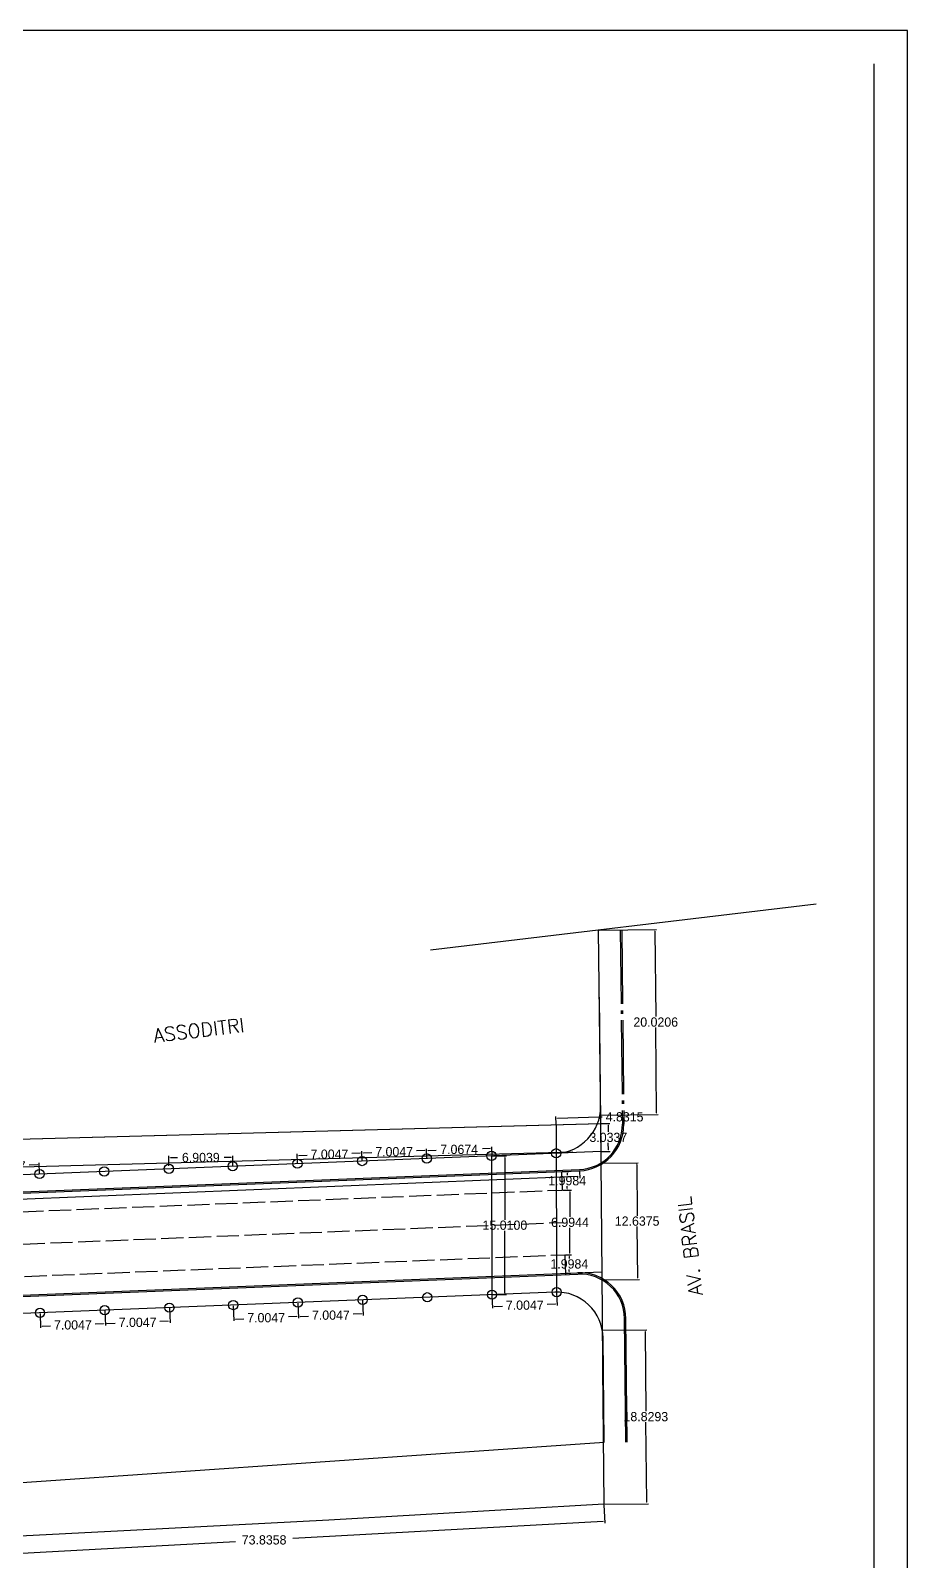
# Model space of a CAD drawing. Header units: inches. Extents: x 1211 to 1586, y 4594 to 4984.
# Drawn here: x 1359.63 to 1385.93, y 4740.39 to 4786.26 of the extents above; entities that cross this region are included whole.
import ezdxf

# ---------------------------------------------------------------- set-up
doc = ezdxf.new("R2010")
doc.units = ezdxf.units.IN
doc.header["$MEASUREMENT"] = 0
for name, pattern in [('ACAD_ISO02W100', [15, 12, -3]), ('CERCA', [9.4, 8, -0.7, 0, -0.7]), ('CONTINUO', [0])]:
    doc.linetypes.add(name, pattern=pattern)
for name, color, linetype in [('Layer2', 2, 'Continuous'), ('PLANIMETRIA', 7, 'CONTINUO'), ('S2MARGF', 4, 'Continuous'), ('S2MARGG', 13, 'Continuous')]:
    doc.layers.add(name, color=color, linetype=linetype)
doc.styles.add('SIMPLEX', font='simplex', dxfattribs={"height": 0.2})
doc.dimstyles.get("Standard").update_dxf_attribs({"dimtxt": 0.35, "dimasz": 0.18, "dimexe": 0.18, "dimexo": 0.0625, "dimgap": 0.09, "dimtad": 0, "dimtih": 1, "dimtoh": 1, "dimzin": 0, "dimdsep": 46, "dimtxsty": 'Standard', "dimcen": 0.09, "dimse1": 1, "dimse2": 1, "dimadec": 0, "dimazin": 0, "dimtfac": 1, "dimtofl": 0, "dimtmove": 0, "dimatfit": 3, "dimfxl": 1, "dimtolj": 1, "dimtzin": 0, "dimarcsym": 0})

# ---------------------------------------------------------------- blocks, each defined once
blk = doc.blocks.new('*D11')
at = {"color": 0, "lineweight": -2, "transparency": 16777216}
for p, q in [((1156.39, 4628.36), (1157.31, 4628.37)), ((1157.13, 4628.19), (1157.14, 4627.44)), ((1156.42, 4625.33), (1157.34, 4625.34)), ((1157.16, 4625.52), (1157.15, 4626.26))]:
    blk.add_line(p, q, dxfattribs=at)
at = {"color": 0, "transparency": 16777216}
for points in [[(1157.16, 4628.19), (1157.1, 4628.19), (1157.13, 4628.37)], [(1157.19, 4625.52), (1157.13, 4625.52), (1157.16, 4625.34)]]:
    blk.add_solid(points, dxfattribs=at)
at = {"layer": 'Defpoints', "color": 0, "transparency": 16777216}
for p in [(1156.33, 4628.36), (1156.36, 4625.33), (1157.16, 4625.34)]:
    blk.add_point(p, dxfattribs=at)
at = {"color": 0, "transparency": 16777216, "insert": (1157.15, 4626.85), "char_height": 1, "attachment_point": 5}
blk.add_mtext('\\A1;3.0337', dxfattribs=at)
blk = doc.blocks.new('*D12')
at = {"color": 0, "lineweight": -2, "transparency": 16777216}
for p, q in [((1151.5, 4628.29), (1151.47, 4629.12)), ((1151.66, 4628.94), (1156.13, 4629.06)), ((1156.33, 4628.42), (1156.3, 4629.25)), ((1156.31, 4629.07), (1156.49, 4629.07))]:
    blk.add_line(p, q, dxfattribs=at)
at = {"color": 0, "transparency": 16777216}
for points in [[(1151.66, 4628.97), (1151.66, 4628.91), (1151.48, 4628.94)], [(1156.13, 4629.09), (1156.13, 4629.03), (1156.31, 4629.07)]]:
    blk.add_solid(points, dxfattribs=at)
at = {"layer": 'Defpoints', "color": 0, "transparency": 16777216}
for p in [(1156.31, 4629.07), (1156.33, 4628.36), (1151.5, 4628.23)]:
    blk.add_point(p, dxfattribs=at)
at = {"color": 0, "transparency": 16777216, "insert": (1158.91, 4629.07), "char_height": 1, "attachment_point": 5}
blk.add_mtext('\\A1;4.8315', dxfattribs=at)
blk = doc.blocks.new('*D24')
at = {"color": 0, "lineweight": -2, "transparency": 16777216}
for p, q in [((1153.87, 4622.62), (1092.51, 4620.11)), ((1154.03, 4623.17), (1154.06, 4622.45)), ((1024.47, 4617.32), (1085.83, 4619.83)), ((1024.27, 4617.85), (1024.3, 4617.13))]:
    blk.add_line(p, q, dxfattribs=at)
at = {"color": 0, "transparency": 16777216}
for points in [[(1153.87, 4622.65), (1153.87, 4622.59), (1154.05, 4622.63)], [(1024.47, 4617.35), (1024.47, 4617.29), (1024.29, 4617.31)]]:
    blk.add_solid(points, dxfattribs=at)
at = {"layer": 'Defpoints', "color": 0, "transparency": 16777216}
for p in [(1154.03, 4623.23), (1154.05, 4622.63), (1024.27, 4617.92)]:
    blk.add_point(p, dxfattribs=at)
at = {"color": 0, "transparency": 16777216, "insert": (1089.17, 4619.97), "char_height": 1, "attachment_point": 5}
blk.add_mtext('\\A1;129.8709', dxfattribs=at)
blk = doc.blocks.new('*D52')
at = {"color": 0, "lineweight": -2, "transparency": 16777216}
for p, q in [((1152.51, 4614.16), (1153.11, 4614.16)), ((1152.93, 4613.98), (1152.93, 4613.75)), ((1152.59, 4612.16), (1153.11, 4612.16)), ((1152.93, 4612.34), (1152.93, 4612.57))]:
    blk.add_line(p, q, dxfattribs=at)
at = {"color": 0, "transparency": 16777216}
for points in [[(1152.9, 4613.98), (1152.96, 4613.98), (1152.93, 4614.16)], [(1152.9, 4612.34), (1152.96, 4612.34), (1152.93, 4612.16)]]:
    blk.add_solid(points, dxfattribs=at)
at = {"layer": 'Defpoints', "color": 0, "transparency": 16777216}
for p in [(1152.45, 4614.16, -102), (1152.93, 4614.16), (1152.53, 4612.16, -102)]:
    blk.add_point(p, dxfattribs=at)
at = {"color": 0, "transparency": 16777216, "insert": (1152.93, 4613.16), "char_height": 1, "attachment_point": 5}
blk.add_mtext('\\A1;1.9984', dxfattribs=at)
blk = doc.blocks.new('*D53')
at = {"color": 0, "lineweight": -2, "transparency": 16777216}
for p, q in [((1152.15, 4623.16), (1152.88, 4623.16)), ((1152.7, 4622.98), (1152.7, 4622.75)), ((1152.23, 4621.16), (1152.88, 4621.16)), ((1152.7, 4621.34), (1152.7, 4621.57))]:
    blk.add_line(p, q, dxfattribs=at)
at = {"color": 0, "transparency": 16777216}
for points in [[(1152.67, 4622.98), (1152.73, 4622.98), (1152.7, 4623.16)], [(1152.67, 4621.34), (1152.73, 4621.34), (1152.7, 4621.16)]]:
    blk.add_solid(points, dxfattribs=at)
at = {"layer": 'Defpoints', "color": 0, "transparency": 16777216}
for p in [(1152.09, 4623.16, -102), (1152.7, 4623.16), (1152.17, 4621.16, -102)]:
    blk.add_point(p, dxfattribs=at)
at = {"color": 0, "transparency": 16777216, "insert": (1152.7, 4622.16), "char_height": 1, "attachment_point": 5}
blk.add_mtext('\\A1;1.9984', dxfattribs=at)
blk = doc.blocks.new('*D54')
at = {"layer": 'Defpoints', "color": 0, "transparency": 16777216}
for p in [(1152.17, 4621.16, -102), (1153, 4621.16), (1152.45, 4614.16, -102)]:
    blk.add_point(p, dxfattribs=at)
at = {"layer": 'Layer2', "color": 0, "lineweight": -2, "transparency": 16777216}
for p, q in [((1152.23, 4621.16), (1153.18, 4621.16)), ((1153, 4620.98), (1153, 4618.25)), ((1153, 4614.34), (1153, 4617.07)), ((1152.51, 4614.16), (1153.18, 4614.16))]:
    blk.add_line(p, q, dxfattribs=at)
at = {"layer": 'Layer2', "color": 0, "transparency": 16777216}
for points in [[(1152.97, 4620.98), (1153.03, 4620.98), (1153, 4621.16)], [(1152.97, 4614.34), (1153.03, 4614.34), (1153, 4614.16)]]:
    blk.add_solid(points, dxfattribs=at)
at = {"layer": 'Layer2', "color": 0, "transparency": 16777216, "insert": (1153, 4617.66), "char_height": 1, "attachment_point": 5}
blk.add_mtext('\\A1;6.9944', dxfattribs=at)
blk = doc.blocks.new('*D55')
at = {"layer": 'Defpoints', "color": 0, "transparency": 16777216}
for p in [(1144.51, 4624.85, -102), (1145.96, 4624.85), (1144.56, 4609.84, -102)]:
    blk.add_point(p, dxfattribs=at)
at = {"layer": 'Layer2', "color": 0, "lineweight": -2, "transparency": 16777216}
for p, q in [((1144.57, 4624.85), (1146.14, 4624.85)), ((1145.96, 4624.67), (1145.96, 4617.94)), ((1145.96, 4610.02), (1145.96, 4616.76)), ((1144.62, 4609.84), (1146.14, 4609.84))]:
    blk.add_line(p, q, dxfattribs=at)
at = {"layer": 'Layer2', "color": 0, "transparency": 16777216}
for points in [[(1145.93, 4624.67), (1145.99, 4624.67), (1145.96, 4624.85)], [(1145.93, 4610.02), (1145.99, 4610.02), (1145.96, 4609.84)]]:
    blk.add_solid(points, dxfattribs=at)
at = {"layer": 'Layer2', "color": 0, "transparency": 16777216, "insert": (1145.96, 4617.35), "char_height": 1, "attachment_point": 5}
blk.add_mtext('\\A1;15.0100', dxfattribs=at)
blk = doc.blocks.new('*D56')
at = {"layer": 'Defpoints', "color": 0, "transparency": 16777216}
for p in [(1156.67, 4587.18, -102), (1082.94, 4583.18, -102), (1083.04, 4581.31)]:
    blk.add_point(p, dxfattribs=at)
at = {"layer": 'Layer2', "color": 0, "lineweight": -2, "transparency": 16777216}
for p, q in [((1156.67, 4587.12), (1156.78, 4585.13)), ((1156.59, 4585.3), (1123, 4583.48)), ((1082.95, 4583.12), (1083.05, 4581.13)), ((1083.22, 4581.32), (1116.82, 4583.14))]:
    blk.add_line(p, q, dxfattribs=at)
at = {"layer": 'Layer2', "color": 0, "transparency": 16777216}
for points in [[(1156.59, 4585.33), (1156.59, 4585.27), (1156.77, 4585.31)], [(1083.22, 4581.35), (1083.23, 4581.29), (1083.04, 4581.31)]]:
    blk.add_solid(points, dxfattribs=at)
at = {"layer": 'Layer2', "color": 0, "transparency": 16777216, "insert": (1119.91, 4583.31), "char_height": 1, "attachment_point": 5}
blk.add_mtext('\\A1;73.8358', dxfattribs=at)
blk = doc.blocks.new('*D61')
at = {"layer": 'Defpoints', "color": 0, "transparency": 16777216}
for p in [(1151.56, 4610.12, -102), (1144.56, 4609.84, -102), (1144.61, 4608.56)]:
    blk.add_point(p, dxfattribs=at)
at = {"layer": 'Layer2', "color": 0, "lineweight": -2, "transparency": 16777216}
for p, q in [((1151.56, 4610.06), (1151.62, 4608.66)), ((1144.56, 4609.78), (1144.62, 4608.38)), ((1144.79, 4608.56), (1145.69, 4608.6)), ((1151.43, 4608.83), (1150.54, 4608.79))]:
    blk.add_line(p, q, dxfattribs=at)
at = {"layer": 'Layer2', "color": 0, "transparency": 16777216}
for points in [[(1144.79, 4608.59), (1144.79, 4608.53), (1144.61, 4608.56)], [(1151.43, 4608.86), (1151.43, 4608.8), (1151.61, 4608.84)]]:
    blk.add_solid(points, dxfattribs=at)
at = {"layer": 'Layer2', "color": 0, "transparency": 16777216, "insert": (1148.11, 4608.7), "char_height": 1, "attachment_point": 5}
blk.add_mtext('\\A1;7.0047', dxfattribs=at)
blk = doc.blocks.new('*D64')
at = {"layer": 'Defpoints', "color": 0, "transparency": 16777216}
for p in [(1123.56, 4609, -102), (1130.56, 4609.28, -102), (1123.63, 4607.48)]:
    blk.add_point(p, dxfattribs=at)
at = {"layer": 'Layer2', "color": 0, "lineweight": -2, "transparency": 16777216}
for p, q in [((1123.57, 4608.93), (1123.63, 4607.3)), ((1130.57, 4609.21), (1130.63, 4607.58)), ((1123.81, 4607.49), (1124.7, 4607.52)), ((1130.44, 4607.75), (1129.55, 4607.72))]:
    blk.add_line(p, q, dxfattribs=at)
at = {"layer": 'Layer2', "color": 0, "transparency": 16777216}
for points in [[(1123.8, 4607.52), (1123.81, 4607.46), (1123.63, 4607.48)], [(1130.44, 4607.78), (1130.45, 4607.72), (1130.62, 4607.76)]]:
    blk.add_solid(points, dxfattribs=at)
at = {"layer": 'Layer2', "color": 0, "transparency": 16777216, "insert": (1127.13, 4607.62), "char_height": 1, "attachment_point": 5}
blk.add_mtext('\\A1;7.0047', dxfattribs=at)
blk = doc.blocks.new('*D65')
at = {"layer": 'Defpoints', "color": 0, "transparency": 16777216}
for p in [(1116.57, 4608.72, -102), (1123.56, 4609, -102), (1116.63, 4607.2)]:
    blk.add_point(p, dxfattribs=at)
at = {"layer": 'Layer2', "color": 0, "lineweight": -2, "transparency": 16777216}
for p, q in [((1116.57, 4608.65), (1116.63, 4607.02)), ((1123.57, 4608.93), (1123.63, 4607.3)), ((1116.81, 4607.2), (1117.7, 4607.24)), ((1123.45, 4607.47), (1122.55, 4607.44))]:
    blk.add_line(p, q, dxfattribs=at)
at = {"layer": 'Layer2', "color": 0, "transparency": 16777216}
for points in [[(1116.81, 4607.23), (1116.81, 4607.17), (1116.63, 4607.2)], [(1123.44, 4607.5), (1123.45, 4607.44), (1123.63, 4607.48)]]:
    blk.add_solid(points, dxfattribs=at)
at = {"layer": 'Layer2', "color": 0, "transparency": 16777216, "insert": (1120.13, 4607.34), "char_height": 1, "attachment_point": 5}
blk.add_mtext('\\A1;7.0047', dxfattribs=at)
blk = doc.blocks.new('*D67')
at = {"layer": 'Defpoints', "color": 0, "transparency": 16777216}
for p in [(1109.66, 4608.44, -102), (1102.66, 4608.16, -102), (1102.72, 4606.7)]:
    blk.add_point(p, dxfattribs=at)
at = {"layer": 'Layer2', "color": 0, "lineweight": -2, "transparency": 16777216}
for p, q in [((1102.67, 4608.09), (1102.73, 4606.52)), ((1102.9, 4606.71), (1103.8, 4606.75)), ((1109.54, 4606.98), (1108.64, 4606.94)), ((1109.66, 4608.38), (1109.73, 4606.8))]:
    blk.add_line(p, q, dxfattribs=at)
at = {"layer": 'Layer2', "color": 0, "transparency": 16777216}
for points in [[(1102.9, 4606.74), (1102.9, 4606.68), (1102.72, 4606.7)], [(1109.54, 4607.01), (1109.54, 4606.95), (1109.72, 4606.98)]]:
    blk.add_solid(points, dxfattribs=at)
at = {"layer": 'Layer2', "color": 0, "transparency": 16777216, "insert": (1106.22, 4606.84), "char_height": 1, "attachment_point": 5}
blk.add_mtext('\\A1;7.0047', dxfattribs=at)
blk = doc.blocks.new('*D68')
at = {"layer": 'Defpoints', "color": 0, "transparency": 16777216}
for p in [(1095.66, 4607.88, -102), (1102.66, 4608.16, -102), (1095.72, 4606.42)]:
    blk.add_point(p, dxfattribs=at)
at = {"layer": 'Layer2', "color": 0, "lineweight": -2, "transparency": 16777216}
for p, q in [((1095.67, 4607.81), (1095.73, 4606.24)), ((1102.67, 4608.09), (1102.73, 4606.52)), ((1095.9, 4606.43), (1096.8, 4606.46)), ((1102.54, 4606.69), (1101.64, 4606.66))]:
    blk.add_line(p, q, dxfattribs=at)
at = {"layer": 'Layer2', "color": 0, "transparency": 16777216}
for points in [[(1095.9, 4606.46), (1095.9, 4606.4), (1095.72, 4606.42)], [(1102.54, 4606.72), (1102.54, 4606.66), (1102.72, 4606.7)]]:
    blk.add_solid(points, dxfattribs=at)
at = {"layer": 'Layer2', "color": 0, "transparency": 16777216, "insert": (1099.22, 4606.56), "char_height": 1, "attachment_point": 5}
blk.add_mtext('\\A1;7.0047', dxfattribs=at)
blk = doc.blocks.new('*D88')
at = {"layer": 'Defpoints', "color": 0, "transparency": 16777216}
for p in [(1088.57, 4623.63), (1088.61, 4622.61, -102), (1095.61, 4622.89, -102)]:
    blk.add_point(p, dxfattribs=at)
at = {"layer": 'Layer2', "color": 0, "lineweight": -2, "transparency": 16777216}
for p, q in [((1088.61, 4622.67), (1088.56, 4623.81)), ((1088.75, 4623.63), (1089.65, 4623.67)), ((1095.39, 4623.9), (1094.49, 4623.86)), ((1095.61, 4622.95), (1095.56, 4624.09))]:
    blk.add_line(p, q, dxfattribs=at)
at = {"layer": 'Layer2', "color": 0, "transparency": 16777216}
for points in [[(1088.75, 4623.66), (1088.75, 4623.6), (1088.57, 4623.63)], [(1095.39, 4623.93), (1095.39, 4623.87), (1095.57, 4623.91)]]:
    blk.add_solid(points, dxfattribs=at)
at = {"layer": 'Layer2', "color": 0, "transparency": 16777216, "insert": (1092.07, 4623.77), "char_height": 1, "attachment_point": 5}
blk.add_mtext('\\A1;7.0047', dxfattribs=at)
blk = doc.blocks.new('*D91')
at = {"layer": 'Defpoints', "color": 0, "transparency": 16777216}
for p in [(1109.61, 4624.67), (1109.61, 4623.73, -102), (1116.51, 4623.73, -102)]:
    blk.add_point(p, dxfattribs=at)
at = {"layer": 'Layer2', "color": 0, "lineweight": -2, "transparency": 16777216}
for p, q in [((1109.61, 4623.79), (1109.61, 4624.85)), ((1109.79, 4624.67), (1110.55, 4624.67)), ((1116.33, 4624.67), (1115.57, 4624.67)), ((1116.51, 4623.79), (1116.51, 4624.85))]:
    blk.add_line(p, q, dxfattribs=at)
at = {"layer": 'Layer2', "color": 0, "transparency": 16777216}
for points in [[(1109.79, 4624.7), (1109.79, 4624.64), (1109.61, 4624.67)], [(1116.33, 4624.7), (1116.33, 4624.64), (1116.51, 4624.67)]]:
    blk.add_solid(points, dxfattribs=at)
at = {"layer": 'Layer2', "color": 0, "transparency": 16777216, "insert": (1113.06, 4624.67), "char_height": 1, "attachment_point": 5}
blk.add_mtext('\\A1;6.9039', dxfattribs=at)
blk = doc.blocks.new('*D93')
at = {"layer": 'Defpoints', "color": 0, "transparency": 16777216}
for p in [(1123.48, 4624.88), (1123.51, 4624.01, -102), (1130.51, 4624.29, -102)]:
    blk.add_point(p, dxfattribs=at)
at = {"layer": 'Layer2', "color": 0, "lineweight": -2, "transparency": 16777216}
for p, q in [((1123.51, 4624.07), (1123.47, 4625.06)), ((1130.3, 4625.16), (1129.4, 4625.12)), ((1130.51, 4624.35), (1130.47, 4625.35)), ((1123.66, 4624.89), (1124.55, 4624.93))]:
    blk.add_line(p, q, dxfattribs=at)
at = {"layer": 'Layer2', "color": 0, "transparency": 16777216}
for points in [[(1130.29, 4625.19), (1130.3, 4625.13), (1130.48, 4625.17)], [(1123.66, 4624.92), (1123.66, 4624.86), (1123.48, 4624.88)]]:
    blk.add_solid(points, dxfattribs=at)
at = {"layer": 'Layer2', "color": 0, "transparency": 16777216, "insert": (1126.98, 4625.03), "char_height": 1, "attachment_point": 5}
blk.add_mtext('\\A1;7.0047', dxfattribs=at)
blk = doc.blocks.new('*D94')
at = {"layer": 'Defpoints', "color": 0, "transparency": 16777216}
for p in [(1130.48, 4625.16), (1130.51, 4624.29, -102), (1137.51, 4624.57, -102)]:
    blk.add_point(p, dxfattribs=at)
at = {"layer": 'Layer2', "color": 0, "lineweight": -2, "transparency": 16777216}
for p, q in [((1130.51, 4624.35), (1130.47, 4625.34)), ((1130.66, 4625.17), (1131.55, 4625.2)), ((1137.3, 4625.43), (1136.4, 4625.4)), ((1137.51, 4624.63), (1137.47, 4625.62))]:
    blk.add_line(p, q, dxfattribs=at)
at = {"layer": 'Layer2', "color": 0, "transparency": 16777216}
for points in [[(1130.65, 4625.2), (1130.66, 4625.14), (1130.48, 4625.16)], [(1137.29, 4625.46), (1137.3, 4625.4), (1137.47, 4625.44)]]:
    blk.add_solid(points, dxfattribs=at)
at = {"layer": 'Layer2', "color": 0, "transparency": 16777216, "insert": (1133.98, 4625.3), "char_height": 1, "attachment_point": 5}
blk.add_mtext('\\A1;7.0047', dxfattribs=at)
blk = doc.blocks.new('*D95')
at = {"layer": 'Defpoints', "color": 0, "transparency": 16777216}
for p in [(1137.48, 4625.44), (1137.51, 4624.63), (1144.57, 4624.85)]:
    blk.add_point(p, dxfattribs=at)
at = {"layer": 'Layer2', "color": 0, "lineweight": -2, "transparency": 16777216}
for p, q in [((1137.51, 4624.7), (1137.48, 4625.62)), ((1137.66, 4625.45), (1138.51, 4625.47)), ((1144.37, 4625.65), (1143.52, 4625.63)), ((1144.57, 4624.91), (1144.54, 4625.84))]:
    blk.add_line(p, q, dxfattribs=at)
at = {"layer": 'Layer2', "color": 0, "transparency": 16777216}
for points in [[(1137.66, 4625.48), (1137.66, 4625.42), (1137.48, 4625.44)], [(1144.37, 4625.68), (1144.37, 4625.62), (1144.55, 4625.66)]]:
    blk.add_solid(points, dxfattribs=at)
at = {"layer": 'Layer2', "color": 0, "transparency": 16777216, "insert": (1141.01, 4625.55), "char_height": 1, "attachment_point": 5}
blk.add_mtext('\\A1;7.0674', dxfattribs=at)
blk = doc.blocks.new('*D103')
at = {"layer": 'Defpoints', "color": 0, "transparency": 16777216}
for p in [(1156.5, 4606.01, -102), (1156.67, 4587.18, -102), (1161.3, 4587.22)]:
    blk.add_point(p, dxfattribs=at)
at = {"layer": 'Layer2', "color": 0, "lineweight": -2, "transparency": 16777216}
for p, q in [((1156.56, 4606.01), (1161.31, 4606.05)), ((1161.13, 4605.87), (1161.21, 4597.23)), ((1161.3, 4587.4), (1161.22, 4596.05)), ((1156.73, 4587.18), (1161.48, 4587.23))]:
    blk.add_line(p, q, dxfattribs=at)
at = {"layer": 'Layer2', "color": 0, "transparency": 16777216}
for points in [[(1161.16, 4605.87), (1161.1, 4605.87), (1161.13, 4606.05)], [(1161.33, 4587.4), (1161.27, 4587.4), (1161.3, 4587.22)]]:
    blk.add_solid(points, dxfattribs=at)
at = {"layer": 'Layer2', "color": 0, "transparency": 16777216, "insert": (1161.21, 4596.64), "char_height": 1, "attachment_point": 5}
blk.add_mtext('\\A1;18.8293', dxfattribs=at)
blk = doc.blocks.new('*D104')
at = {"layer": 'Defpoints', "color": 0, "transparency": 16777216}
for p in [(1156.1, 4649.27, -102), (1162.18, 4649.33), (1156.3, 4629.25, -102)]:
    blk.add_point(p, dxfattribs=at)
at = {"layer": 'Layer2', "color": 0, "lineweight": -2, "transparency": 16777216}
for p, q in [((1156.16, 4649.27), (1162.36, 4649.33)), ((1162.18, 4649.15), (1162.28, 4639.91)), ((1162.38, 4629.49), (1162.29, 4638.73)), ((1156.37, 4629.25), (1162.56, 4629.31))]:
    blk.add_line(p, q, dxfattribs=at)
at = {"layer": 'Layer2', "color": 0, "transparency": 16777216}
for points in [[(1162.21, 4649.15), (1162.15, 4649.15), (1162.18, 4649.33)], [(1162.41, 4629.49), (1162.35, 4629.49), (1162.38, 4629.31)]]:
    blk.add_solid(points, dxfattribs=at)
at = {"layer": 'Layer2', "color": 0, "transparency": 16777216, "insert": (1162.28, 4639.32), "char_height": 1, "attachment_point": 5}
blk.add_mtext('\\A1;20.0206', dxfattribs=at)
blk = doc.blocks.new('*D105')
at = {"layer": 'Defpoints', "color": 0, "transparency": 16777216}
for p in [(1156.33, 4624.08, -102), (1160.21, 4624.11), (1156.45, 4611.44, -102)]:
    blk.add_point(p, dxfattribs=at)
at = {"layer": 'Layer2', "color": 0, "lineweight": -2, "transparency": 16777216}
for p, q in [((1156.4, 4624.08), (1160.39, 4624.11)), ((1160.22, 4623.93), (1160.27, 4618.38)), ((1160.33, 4611.65), (1160.28, 4617.2)), ((1156.51, 4611.44), (1160.51, 4611.48))]:
    blk.add_line(p, q, dxfattribs=at)
at = {"layer": 'Layer2', "color": 0, "transparency": 16777216}
for points in [[(1160.25, 4623.93), (1160.19, 4623.93), (1160.21, 4624.11)], [(1160.36, 4611.66), (1160.3, 4611.65), (1160.33, 4611.47)]]:
    blk.add_solid(points, dxfattribs=at)
at = {"layer": 'Layer2', "color": 0, "transparency": 16777216, "insert": (1160.27, 4617.79), "char_height": 1, "attachment_point": 5}
blk.add_mtext('\\A1;12.6375', dxfattribs=at)
blk = doc.blocks.new('vytvguyvuy')
for p, q in [((1179.646, 4652.089, -102), (1137.925, 4647.089, -102)), ((1156.36, 4625.328, -102), (1156.179, 4642.012, -102)), ((1151.497, 4628.232, -102), (1151.561, 4610.12, -102)), ((1156.36, 4625.328, -102), (1024.015, 4620.015, -102)), ((1075.554, 4623.197, -102), (1153.323, 4625.28, -102)), ((1025.622, 4618.228, -102), (1154.027, 4623.383, -102)), ((1144.509, 4624.852, -102), (1144.562, 4609.843, -102)), ((1025.628, 4618.078, -102), (1154.029, 4623.233, -102)), ((1152.087, 4623.155, -102), (1152.167, 4621.157, -102)), ((1152.448, 4614.162, -102), (1152.534, 4612.014, -102)), ((1026.073, 4607.087, -102), (1156.441, 4612.321, -102)), ((1026.079, 4606.938, -102), (1153.861, 4612.067, -102)), ((1151.378, 4610.116, -102), (1024.725, 4605.032, -102)), ((1159.05, 4593.9, -102), (1158.905, 4607.274, -102)), ((1159.2, 4593.902, -102), (1159.055, 4607.275, -102)), ((1156.701, 4593.875, -102), (1156.578, 4605.174, -102))]:
    blk.add_line(p, q)
at = {"linetype": 'ACAD_ISO02W100', "ltscale": 0.2}
for p, q in [((1024.686, 4616.039, -102), (1152.167, 4621.157, -102)), ((1021.851, 4612.422, -102), (1152.307, 4617.66, -102)), ((1025.04, 4609.048, -102), (1152.448, 4614.162, -102))]:
    blk.add_line(p, q, dxfattribs=at)
at = {"elevation": -102}
blk.add_lwpolyline([(829.448, 4652.736), (911.998, 4654.167), (979.438, 4655.266), (1005.524, 4655.615), (1045.768, 4656.618), (1077.86, 4657.162), (1078.492, 4626.277), (1156.295, 4628.361), (1156.482, 4607.771), (1156.536, 4601.852), (1156.67, 4587.182), (1126.92, 4585.466), (1106.142, 4584.358), (1082.942, 4583.185), (1071.63, 4584.092), (1018.827, 4584.472), (980.9, 4585.033), (952.041, 4584.536), (919.752, 4583.818), (895.501, 4583.279), (873.403, 4582.788), (865.831, 4582.62), (829.448, 4652.736)], dxfattribs=at)
for centre in [(1137.51, 4624.572, -102), (1144.509, 4624.852, -102), (1151.508, 4625.133, -102), (1095.611, 4622.89, -102), (1102.61, 4623.17, -102), (1109.609, 4623.451, -102), (1116.513, 4623.729, -102), (1123.512, 4624.01, -102), (1130.511, 4624.291, -102), (1137.563, 4609.558, -102), (1144.562, 4609.839, -102), (1151.561, 4610.12, -102), (1102.663, 4608.157, -102), (1109.662, 4608.438, -102), (1116.566, 4608.715, -102), (1123.565, 4608.996, -102), (1130.564, 4609.277, -102), (1095.664, 4607.876, -102)]:
    blk.add_circle(centre, 0.5)
for centre, radius, start, end in [((1151.307, 4630.129, -102), 5, 272.29887, 0.62078), ((1153.828, 4628.229, -102), 4.85, 272.29887, 0.62078), ((1153.828, 4628.229, -102), 5, 272.29887, 0.62078), ((1154.056, 4607.221, -102), 5, 0.62078, 92.29887), ((1154.056, 4607.221, -102), 4.85, 0.62078, 92.29887), ((1151.578, 4605.12, -102), 5, 0.62078, 92.29887)]:
    blk.add_arc(centre, radius, start, end)
at = {"layer": 'PLANIMETRIA', "color": 7, "linetype": 'CERCA'}
for p, q in [((1158.45, 4649.293, -102), (1158.678, 4628.282, -102)), ((1158.6, 4649.294, -102), (1158.828, 4628.283, -102))]:
    blk.add_line(p, q, dxfattribs=at)
at = {"layer": 'PLANIMETRIA', "color": 7, "linetype": 'CONTINUO', "elevation": -102, "flags": 128}
for points in [[(1078.492, 4626.277), (1156.327, 4628.362), (1156.1, 4649.267)], [(1031.743, 4585.227), (1156.701, 4593.875)]]:
    blk.add_lwpolyline(points, dxfattribs=at)
at = {"layer": 'PLANIMETRIA', "color": 7, "style": 'SIMPLEX'}
for s, rotation, p in [('ASSODITRI', 6.83534, (1108.006, 4637.101, -102)), ('AV. BRASIL', 96.83534, (1167.38, 4609.847, -102))]:
    blk.add_text(s, height=1.5, rotation=rotation, dxfattribs=at).set_placement(p)
for p1, p2, distance, picture, middle in [((1151.497, 4628.232, -102), (1156.327, 4628.362, -102), 0.706, '*D12', (1158.911, 4629.072, -102)), ((1156.327, 4628.362, -102), (1156.36, 4625.328, -102), 0.804, '*D11', (1157.147, 4626.854, -102)), ((1024.267, 4617.915, -102), (1154.029, 4623.233, -102), -0.605, '*D24', (1089.172, 4619.97, -102))]:
    dim = blk.add_aligned_dim(p1=p1, p2=p2, distance=distance, dimstyle='Standard')
    dim.commit()
    dim.dimension.update_dxf_attribs({"geometry": picture, "text_midpoint": middle})
for base, p1, p2, picture, middle in [((1152.704, 4623.155), (1152.167, 4621.157, -102), (1152.087, 4623.155, -102), '*D53', (1152.704, 4622.156)), ((1152.927, 4614.162), (1152.528, 4612.164, -102), (1152.448, 4614.162, -102), '*D52', (1152.927, 4613.163))]:
    dim = blk.add_linear_dim(base=base, p1=p1, p2=p2, angle=90, dimstyle='Standard')
    dim.commit()
    dim.dimension.update_dxf_attribs({"geometry": picture, "text_midpoint": middle})
at = {"layer": 'Layer2'}
for p1, p2, distance, picture, middle in [((1156.303, 4629.248, -102), (1156.1, 4649.267, -102), -6.081, '*D104', (1162.282, 4639.319)), ((1116.513, 4623.729, -102), (1109.609, 4623.729, -102), -0.939, '*D91', (1113.061, 4624.668)), ((1130.511, 4624.291, -102), (1123.512, 4624.01, -102), -0.876, '*D93', (1126.976, 4625.025)), ((1137.51, 4624.572, -102), (1130.511, 4624.291, -102), -0.871, '*D94', (1133.975, 4625.301)), ((1144.571, 4624.852), (1137.507, 4624.634), -0.808, '*D95', (1141.014, 4625.551)), ((1095.611, 4622.89, -102), (1088.612, 4622.609, -102), -1.017, '*D88', (1092.07, 4623.766)), ((1156.449, 4611.44, -102), (1156.334, 4624.077, -102), -3.88, '*D105', (1160.271, 4617.793)), ((1151.561, 4610.12, -102), (1144.562, 4609.839, -102), 1.284, '*D61', (1148.113, 4608.696)), ((1109.662, 4608.438, -102), (1102.663, 4608.157, -102), 1.456, '*D67', (1106.221, 4606.842)), ((1123.565, 4608.996, -102), (1116.566, 4608.715, -102), 1.519, '*D65', (1120.126, 4607.338)), ((1130.564, 4609.277, -102), (1123.565, 4608.996, -102), 1.519, '*D64', (1127.125, 4607.619)), ((1102.663, 4608.157, -102), (1095.664, 4607.876, -102), 1.456, '*D68', (1099.221, 4606.561)), ((1156.498, 4606.011, -102), (1156.67, 4587.182, -102), 4.63, '*D103', (1161.214, 4596.638)), ((1156.67, 4587.182, -102), (1082.942, 4583.185, -102), 1.874, '*D56', (1119.907, 4583.312))]:
    dim = blk.add_aligned_dim(p1=p1, p2=p2, distance=distance, dimstyle='Standard', dxfattribs=at)
    dim.commit()
    dim.dimension.update_dxf_attribs({"geometry": picture, "text_midpoint": middle})
for base, p1, p2, picture, middle in [((1145.964, 4624.852), (1144.562, 4609.843, -102), (1144.509, 4624.852, -102), '*D55', (1145.964, 4617.348)), ((1153.0038, 4621.1567), (1152.4477, 4614.1623, -102), (1152.167, 4621.1567, -102), '*D54', (1153.0038, 4617.6595))]:
    dim = blk.add_linear_dim(base=base, p1=p1, p2=p2, angle=90, dimstyle='Standard', dxfattribs=at)
    dim.commit()
    dim.dimension.update_dxf_attribs({"geometry": picture, "text_midpoint": middle})

msp = doc.modelspace()

# ---------------------------------------------------------------- linework, layer by layer
at = {"layer": 'S2MARGF'}
msp.add_lwpolyline([(1280.526, 4702.1632), (1385.926, 4702.1632), (1385.926, 4786.2632), (1280.526, 4786.2632)], close=True, dxfattribs=at)
at = {"layer": 'S2MARGG'}
msp.add_line((1384.926, 4703.1632), (1384.926, 4785.2632), dxfattribs=at)

# ---------------------------------------------------------------- block references
at = {"layer": 'Layer2', "xscale": 0.2772, "yscale": 0.2772, "zscale": 0.2772}
msp.add_blockref('vytvguyvuy', (1056.1935, 3470.5145, 24.48), dxfattribs=at)

doc.saveas('drawing.dxf')
